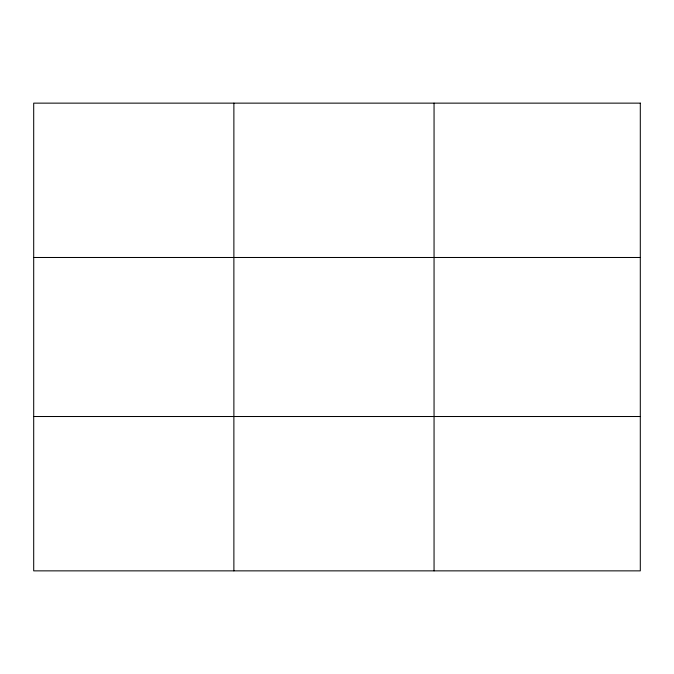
<?xml version="1.0" encoding="UTF-8"?>
<svg xmlns="http://www.w3.org/2000/svg" width="674" height="674" viewBox="0 0 674 674"><rect width="100%" height="100%" fill="white"/><g stroke="black" fill="none" stroke-linecap="round" stroke-linejoin="round"><path stroke-width="1.01" d="M233.878 570.861L233.878 103.139M434.056 570.861L434.056 103.139M33.7 257.485L640.3 257.485M33.7 416.515L640.3 416.515M640.3 103.139L33.7 103.139L33.7 570.861L640.3 570.861L640.3 103.139"/></g></svg>
